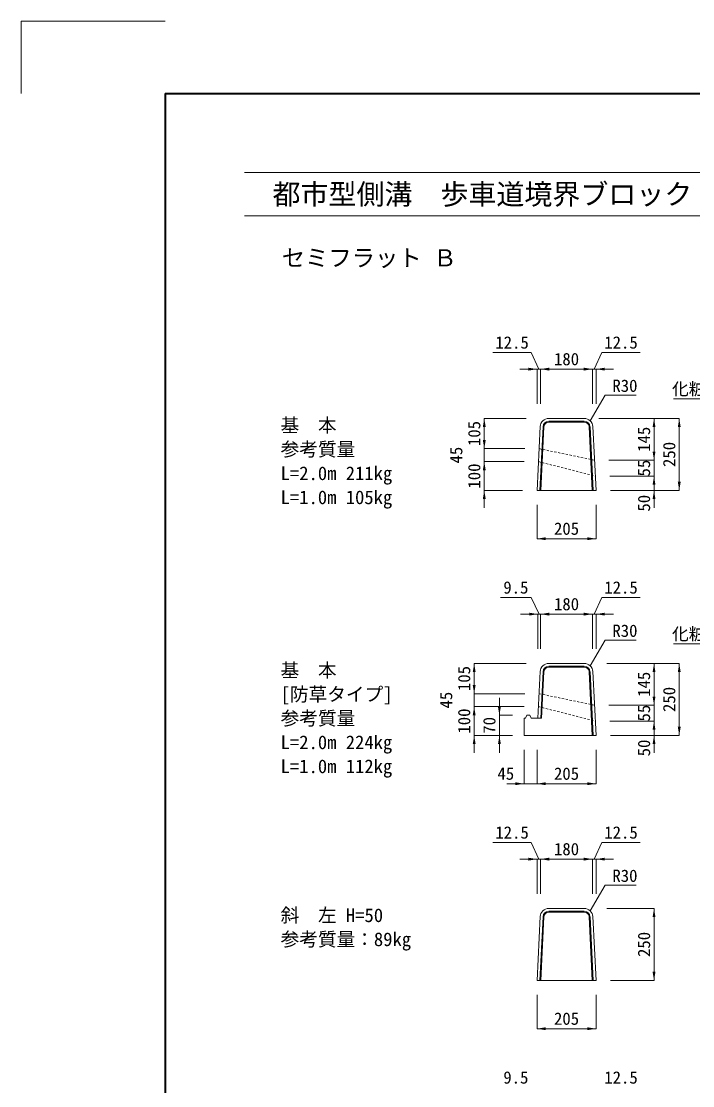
# Model space of a CAD drawing. Units: millimetres at full size. Extents: x 162523 to 173523, y 76354 to 83779.
# Drawn here: x 162523 to 164854, y 80086 to 83779 of the extents above; entities that cross this region are included whole.
import ezdxf
from ezdxf.enums import TextEntityAlignment as Align

# ---------------------------------------------------------------- set-up
doc = ezdxf.new("R2010")
doc.units = ezdxf.units.MM
doc.header["$LTSCALE"] = 10
doc.linetypes.add('USER1', pattern=[1.35, 0.75, -0.6])
doc.linetypes.add('USER2', pattern=[1.35, 0.75, -0.6])
for name, color, linetype, lineweight in [('Defpoints_3', 7, 'Continuous', 13), ('図枠', 7, 'Continuous', 5), ('寸法線', 7, 'Continuous', 13), ('引出線', 4, 'Continuous', 13), ('本体', 2, 'Continuous', 13), ('目地', 132, 'Continuous', 5)]:
    doc.layers.add(name, color=color, linetype=linetype, lineweight=lineweight)
doc.layers.add('文字', color=7, linetype='Continuous')
doc.styles.add('ＭＳ ゴシック', font='')
doc.styles.get('ＭＳ ゴシック').set_extended_font_data('MS Gothic')

# ---------------------------------------------------------------- blocks, each defined once
blk = doc.blocks.new('filled_arrow')
at = {"color": 0, "linetype": 'Continuous', "lineweight": -2}
blk.add_solid([(7.5, 1.25), (0, 0), (7.5, -1.25)], dxfattribs=at)

msp = doc.modelspace()

# ---------------------------------------------------------------- linework, layer by layer
at = {"layer": 'Defpoints_3'}
for p, q in [((162522.95, 83778.56), (162522.95, 83528.56)), ((163022.95, 83778.56), (162522.95, 83778.56))]:
    msp.add_line(p, q, dxfattribs=at)
at = {"layer": '図枠', "lineweight": 40}
for q in [(167522.95, 83528.56), (163022.95, 76603.56)]:
    msp.add_line((163022.95, 83528.56), q, dxfattribs=at)
at = {"layer": '図枠', "lineweight": 13}
for p, q in [((163297.95, 83253.56), (166822.95, 83253.56)), ((163297.95, 83103.56), (166822.95, 83103.56))]:
    msp.add_line(p, q, dxfattribs=at)
at = {"layer": '寸法線'}
for p, q in [((164292.87, 82629.24), (164160.05, 82629.24)), ((164319.34, 82571.74), (164292.87, 82629.24)), ((164511.84, 82571.74), (164538.31, 82629.24)), ((164538.31, 82629.24), (164671.13, 82629.24)), ((164253.09, 82571.74), (164385.59, 82571.74)), ((164313.09, 82450.84), (164313.09, 82571.74)), ((164325.59, 82450.84), (164325.59, 82571.74)), ((164325.59, 82571.74), (164505.59, 82571.74)), ((164325.59, 82450.84), (164325.59, 82571.74)), ((164445.59, 82571.74), (164578.09, 82571.74)), ((164505.59, 82450.84), (164505.59, 82571.74)), ((164505.59, 82450.84), (164505.59, 82571.74)), ((164518.09, 82450.84), (164518.09, 82571.74)), ((164130.04, 82295.84), (164130.04, 82400.84)), ((164275.59, 82400.84), (164130.04, 82400.84)), ((164527.3, 82400.84), (164806.8, 82400.84)), ((164624.71, 82400.84), (164719.3, 82400.84)), ((164719.3, 82255.84), (164719.3, 82400.84)), ((164806.8, 82150.84), (164806.8, 82400.84)), ((164130.04, 82190.84), (164130.04, 82355.84)), ((164719.3, 82140.84), (164719.3, 82315.84)), ((164270.34, 82295.84), (164130.04, 82295.84)), ((164270.34, 82295.84), (164130.04, 82295.84)), ((164130.04, 82090.84), (164130.04, 82250.84)), ((164268.09, 82250.84), (164130.04, 82250.84)), ((164268.09, 82250.84), (164130.04, 82250.84)), ((164562.84, 82255.84), (164719.3, 82255.84)), ((164562.84, 82255.84), (164719.3, 82255.84)), ((164719.3, 82090.84), (164719.3, 82260.84)), ((164565.59, 82200.84), (164719.3, 82200.84)), ((164565.59, 82200.84), (164719.3, 82200.84)), ((164263.09, 82150.84), (164130.04, 82150.84)), ((164568.09, 82150.84), (164806.8, 82150.84)), ((164568.09, 82150.84), (164719.3, 82150.84)), ((164313.09, 82100.84), (164313.09, 81983.42)), ((164518.09, 82100.84), (164518.09, 81983.42)), ((164313.09, 81983.42), (164518.09, 81983.42)), ((164292.87, 81779.24), (164186.55, 81779.24)), ((164320.84, 81721.74), (164292.87, 81779.24)), ((164511.84, 81721.74), (164538.31, 81779.24)), ((164538.31, 81779.24), (164671.13, 81779.24)), ((164256.09, 81721.74), (164385.59, 81721.74)), ((164316.09, 81600.84), (164316.09, 81721.74)), ((164325.59, 81600.84), (164325.59, 81721.74)), ((164325.59, 81721.74), (164505.59, 81721.74)), ((164325.59, 81600.84), (164325.59, 81721.74)), ((164445.59, 81721.74), (164578.09, 81721.74)), ((164505.59, 81600.84), (164505.59, 81721.74)), ((164505.59, 81600.84), (164505.59, 81721.74)), ((164518.09, 81600.84), (164518.09, 81721.74)), ((164095.03, 81445.84), (164095.03, 81550.84)), ((164275.59, 81550.84), (164095.03, 81550.84)), ((164555.59, 81550.84), (164806.8, 81550.84)), ((164555.59, 81550.84), (164719.3, 81550.84)), ((164719.3, 81405.84), (164719.3, 81550.84)), ((164806.8, 81300.84), (164806.8, 81550.84)), ((164095.03, 81340.84), (164095.03, 81505.84)), ((164719.3, 81290.84), (164719.3, 81465.84)), ((164270.34, 81445.84), (164095.03, 81445.84)), ((164270.34, 81445.84), (164095.03, 81445.84)), ((164182.53, 81240.84), (164182.53, 81430.84)), ((164095.03, 81240.84), (164095.03, 81400.84)), ((164268.09, 81400.84), (164095.03, 81400.84)), ((164268.09, 81400.84), (164095.03, 81400.84)), ((164562.84, 81405.84), (164719.3, 81405.84)), ((164562.84, 81405.84), (164719.3, 81405.84)), ((164719.3, 81240.84), (164719.3, 81410.84)), ((164228.09, 81370.84), (164182.53, 81370.84)), ((164565.59, 81350.84), (164719.3, 81350.84)), ((164565.59, 81350.84), (164719.3, 81350.84)), ((164228.09, 81300.84), (164095.03, 81300.84)), ((164218.09, 81300.84), (164182.53, 81300.84)), ((164568.09, 81300.84), (164806.8, 81300.84)), ((164568.09, 81300.84), (164719.3, 81300.84)), ((164268.09, 81250.84), (164268.09, 81133.42)), ((164313.09, 81250.84), (164313.09, 81133.42)), ((164313.09, 81250.84), (164313.09, 81133.42)), ((164518.09, 81250.84), (164518.09, 81133.42)), ((164373.09, 81133.42), (164208.09, 81133.42)), ((164313.09, 81133.42), (164518.09, 81133.42)), ((164292.87, 80929.24), (164160.05, 80929.24)), ((164319.34, 80871.74), (164292.87, 80929.24)), ((164511.84, 80871.74), (164538.31, 80929.24)), ((164538.31, 80929.24), (164671.13, 80929.24)), ((164253.09, 80871.74), (164385.59, 80871.74)), ((164313.09, 80750.84), (164313.09, 80871.74)), ((164325.59, 80750.84), (164325.59, 80871.74)), ((164325.59, 80871.74), (164505.59, 80871.74)), ((164325.59, 80750.84), (164325.59, 80871.74)), ((164445.59, 80871.74), (164578.09, 80871.74)), ((164505.59, 80750.84), (164505.59, 80871.74)), ((164505.59, 80750.84), (164505.59, 80871.74)), ((164518.09, 80750.84), (164518.09, 80871.74)), ((164555.59, 80700.84), (164719.3, 80700.84)), ((164719.3, 80450.84), (164719.3, 80700.84)), ((164568.09, 80450.84), (164719.3, 80450.84)), ((164313.09, 80400.84), (164313.09, 80283.42)), ((164518.09, 80400.84), (164518.09, 80283.42)), ((164313.09, 80283.42), (164518.09, 80283.42))]:
    msp.add_line(p, q, dxfattribs=at)
at = {"layer": '引出線'}
for points in [[(164497.73, 82392.58), (164549.66, 82481.56), (164657.35, 82481.56)], [(165118.59, 82389.13), (165039.55, 82468.17), (164786.81, 82468.17)], [(164497.73, 81542.58), (164549.66, 81631.56), (164657.35, 81631.56)], [(165118.59, 81539.13), (165039.55, 81618.17), (164786.81, 81618.17)], [(164497.73, 80692.58), (164549.66, 80781.56), (164657.35, 80781.56)]]:
    msp.add_lwpolyline(points, dxfattribs=at)
at = {"layer": '本体', "lineweight": 20}
for p, q in [((164354.13, 82400.84), (164477.05, 82400.84)), ((164324.16, 82372.17), (164313.09, 82150.84)), ((164518.09, 82150.84), (164507.02, 82372.19)), ((164313.09, 82150.84), (164518.09, 82150.84))]:
    msp.add_line(p, q, dxfattribs=at)
at = {"layer": '本体', "linetype": 'USER2', "lineweight": 9}
for p, q in [((164320.34, 82295.84), (164512.84, 82255.84)), ((164318.09, 82250.84), (164515.59, 82200.84))]:
    msp.add_line(p, q, dxfattribs=at)
at = {"layer": '本体'}
for p, q in [((164354.13, 81550.84), (164477.05, 81550.84)), ((164324.16, 81522.34), (164316.09, 81360.84)), ((164507.01, 81522.34), (164518.09, 81300.84)), ((164268.09, 81360.84), (164273.09, 81360.84)), ((164268.09, 81360.84), (164268.09, 81300.84)), ((164278.09, 81370.84), (164273.09, 81360.84)), ((164278.09, 81370.84), (164288.09, 81370.84)), ((164288.09, 81370.84), (164293.09, 81360.84)), ((164293.09, 81360.84), (164316.09, 81360.84)), ((164268.09, 81300.84), (164518.09, 81300.84)), ((164477.05, 80700.84), (164354.13, 80700.84)), ((164324.17, 80672.34), (164313.09, 80450.84)), ((164518.09, 80450.84), (164507.02, 80672.34)), ((164313.09, 80450.84), (164518.09, 80450.84))]:
    msp.add_line(p, q, dxfattribs=at)
at = {"layer": '本体', "linetype": 'USER1', "lineweight": 15}
for p, q in [((164320.34, 81445.84), (164512.84, 81405.84)), ((164318.09, 81400.84), (164515.59, 81350.84))]:
    msp.add_line(p, q, dxfattribs=at)
at = {"layer": '本体', "lineweight": 20}
for centre, start, end in [((164354.13, 82370.84), 90, 177.13847), ((164477.05, 82370.84), 2.86226, 90)]:
    msp.add_arc(centre, 30, start, end, dxfattribs=at)
at = {"layer": '本体'}
for centre, start, end in [((164354.13, 81520.84), 90, 177.13759), ((164477.05, 81520.84), 2.86241, 90), ((164354.13, 80670.84), 90, 177.13759), ((164477.05, 80670.84), 2.86241, 90)]:
    msp.add_arc(centre, 30, start, end, dxfattribs=at)
at = {"layer": '目地'}
for p, q in [((164354.13, 82390.84), (164477.05, 82390.84)), ((164354.13, 82387.84), (164477.05, 82387.84)), ((164334.16, 82372), (164323.1, 82150.84)), ((164337.15, 82371.69), (164326.1, 82150.84)), ((164494.03, 82371.69), (164505.07, 82150.84)), ((164497.03, 82371.84), (164508.08, 82150.84)), ((164354.13, 81540.84), (164477.05, 81540.84)), ((164334.15, 81521.84), (164326.1, 81360.84)), ((164337.15, 81521.69), (164329.11, 81360.84)), ((164354.13, 81537.84), (164477.05, 81537.84)), ((164494.03, 81521.69), (164505.07, 81300.84)), ((164497.03, 81521.84), (164508.08, 81300.84)), ((164316.09, 81360.84), (164329.11, 81360.84)), ((164477.05, 80690.84), (164354.13, 80690.84)), ((164334.15, 80671.84), (164323.1, 80450.84)), ((164337.15, 80671.69), (164326.11, 80450.84)), ((164477.05, 80687.84), (164354.13, 80687.84)), ((164505.07, 80450.84), (164494.03, 80671.69)), ((164508.08, 80450.84), (164497.03, 80671.84))]:
    msp.add_line(p, q, dxfattribs=at)
for centre, radius, start, end in [((164354.13, 82370.85), 20, 90, 177.13758), ((164354.13, 82370.85), 17, 90, 177.13758), ((164477.05, 82370.85), 20, 2.8624, 90), ((164477.05, 82370.85), 17, 2.8624, 90), ((164354.13, 81520.84), 20, 90, 177.13759), ((164477.05, 81520.84), 20, 2.86241, 90), ((164354.13, 81520.84), 17, 90, 177.13759), ((164477.05, 81520.84), 17, 2.86241, 90), ((164354.13, 80670.84), 20, 90, 177.13759), ((164477.05, 80670.84), 20, 2.86241, 90), ((164354.13, 80670.84), 17, 90, 177.13759), ((164477.05, 80670.84), 17, 2.86241, 90)]:
    msp.add_arc(centre, radius, start, end, dxfattribs=at)

# ---------------------------------------------------------------- block references
at = {"layer": '寸法線', "xscale": 4, "yscale": 4}
for p, rotation in [((164313.09, 82571.74), 180), ((164505.59, 82571.74), 180), ((164505.59, 82571.74), 180), ((164130.04, 82400.84), 270), ((164719.3, 82400.84), 270), ((164806.8, 82400.84), 270), ((164130.04, 82295.84), 90), ((164130.04, 82295.84), 90), ((164719.3, 82255.84), 90), ((164719.3, 82255.84), 90), ((164130.04, 82250.84), 270), ((164130.04, 82250.84), 270), ((164719.3, 82200.84), 270), ((164719.3, 82200.84), 270), ((164806.8, 82150.84), 90), ((164130.04, 82150.84), 270), ((164719.3, 82150.84), 270), ((164518.09, 81983.42), 180), ((164316.09, 81721.74), 180), ((164505.59, 81721.74), 180), ((164505.59, 81721.74), 180), ((164095.03, 81550.84), 270), ((164719.3, 81550.84), 270), ((164806.8, 81550.84), 270), ((164095.03, 81445.84), 90), ((164095.03, 81445.84), 90), ((164719.3, 81405.84), 90), ((164719.3, 81405.84), 90), ((164095.03, 81400.84), 270), ((164095.03, 81400.84), 270), ((164182.53, 81370.84), 90), ((164719.3, 81350.84), 270), ((164719.3, 81350.84), 270), ((164806.8, 81300.84), 90), ((164095.03, 81300.84), 270), ((164182.53, 81300.84), 270), ((164719.3, 81300.84), 270), ((164268.09, 81133.42), 180), ((164518.09, 81133.42), 180), ((164313.09, 80871.74), 180), ((164505.59, 80871.74), 180), ((164505.59, 80871.74), 180), ((164719.3, 80700.84), 270), ((164719.3, 80450.84), 90), ((164518.09, 80283.42), 180)]:
    msp.add_blockref('filled_arrow', p, dxfattribs=dict(at, rotation=rotation))
for p in [(164325.59, 82571.74), (164325.59, 82571.74), (164518.09, 82571.74), (164313.09, 81983.42), (164325.59, 81721.74), (164325.59, 81721.74), (164518.09, 81721.74), (164313.09, 81133.42), (164313.09, 81133.42), (164325.59, 80871.74), (164325.59, 80871.74), (164518.09, 80871.74), (164313.09, 80283.42)]:
    msp.add_blockref('filled_arrow', p, dxfattribs=at)
at = {"layer": '引出線', "xscale": 0.16, "yscale": 0.16, "rotation": 59.7}
for p in [(164497.73, 82392.58), (164497.73, 81542.58), (164497.73, 80692.58)]:
    msp.add_blockref('filled_arrow', p, dxfattribs=at)

# ---------------------------------------------------------------- texts
at = {"layer": '図枠', "style": 'ＭＳ ゴシック'}
msp.add_text('\u3000都市型側溝\u3000歩車道境界ブロック', height=71.21, dxfattribs=at).set_placement((163297.95, 83178.56), align=Align.MIDDLE_LEFT)
at = {"layer": '寸法線', "style": 'ＭＳ ゴシック'}
for s, p in [('12.5', (164226.46, 82664.24)), ('12.5', (164604.72, 82664.24)), ('180', (164415.59, 82606.74)), ('205', (164415.59, 82018.42)), ('9.5', (164239.71, 81814.24)), ('12.5', (164604.72, 81814.24)), ('180', (164415.59, 81756.74)), ('45', (164204.84, 81168.42)), ('205', (164415.59, 81168.42)), ('12.5', (164226.46, 80964.24)), ('12.5', (164604.72, 80964.24)), ('180', (164415.59, 80906.74)), ('205', (164415.59, 80318.42)), ('9.5', (164239.71, 80114.24)), ('12.5', (164604.72, 80114.24))]:
    msp.add_text(s, height=42.72, dxfattribs=at).set_placement(p, align=Align.MIDDLE_CENTER)
for s, p in [('105', (164095.04, 82348.34)), ('145', (164684.3, 82328.34)), ('250', (164771.8, 82275.84)), ('45', (164032.54, 82273.34)), ('100', (164095.04, 82200.84)), ('55', (164684.3, 82228.34)), ('50', (164684.3, 82106.64)), ('105', (164060.03, 81498.34)), ('145', (164684.3, 81478.34)), ('250', (164771.8, 81425.84)), ('45', (163997.53, 81423.34)), ('100', (164060.03, 81350.84)), ('55', (164684.3, 81378.34)), ('70', (164147.53, 81335.84)), ('50', (164684.3, 81257.45)), ('250', (164684.3, 80575.84))]:
    msp.add_text(s, height=42.72, rotation=90, dxfattribs=at).set_placement(p, align=Align.MIDDLE_CENTER)
at = {"layer": '引出線', "style": 'ＭＳ ゴシック'}
for p in [(164574.66, 82535.56), (164574.66, 81685.56), (164574.66, 80835.56)]:
    msp.add_text('R30', height=42.72, dxfattribs=at).set_placement(p, align=Align.TOP_LEFT)
for p in [(165014.55, 82524.23), (165014.55, 81674.23)]:
    msp.add_text('化粧目地', height=42.72, dxfattribs=at).set_placement(p, align=Align.TOP_RIGHT)
at = {"layer": '文字', "style": 'ＭＳ ゴシック'}
msp.add_text('セミフラット Ｂ', height=59.34, dxfattribs=at).set_placement((163427.2, 82910.43), align=Align.BOTTOM_LEFT)
for s, p in [('基\u3000本', (163423.17, 82400.84)), ('参考質量', (163423.17, 82317.51)), ('L=2.0m 211kg', (163423.17, 82234.18)), ('L=1.0m 105kg', (163423.17, 82150.84)), ('基\u3000本', (163423.17, 81550.84)), ('[防草タイプ]', (163423.17, 81467.51)), ('参考質量', (163423.17, 81384.18)), ('L=2.0m 224kg', (163423.17, 81300.84)), ('L=1.0m 112kg', (163423.17, 81217.51)), ('斜\u3000左 H=50', (163423.17, 80700.84)), ('参考質量：89kg', (163423.17, 80617.51))]:
    msp.add_text(s, height=47.47, dxfattribs=at).set_placement(p, align=Align.TOP_LEFT)

doc.saveas('drawing.dxf')
